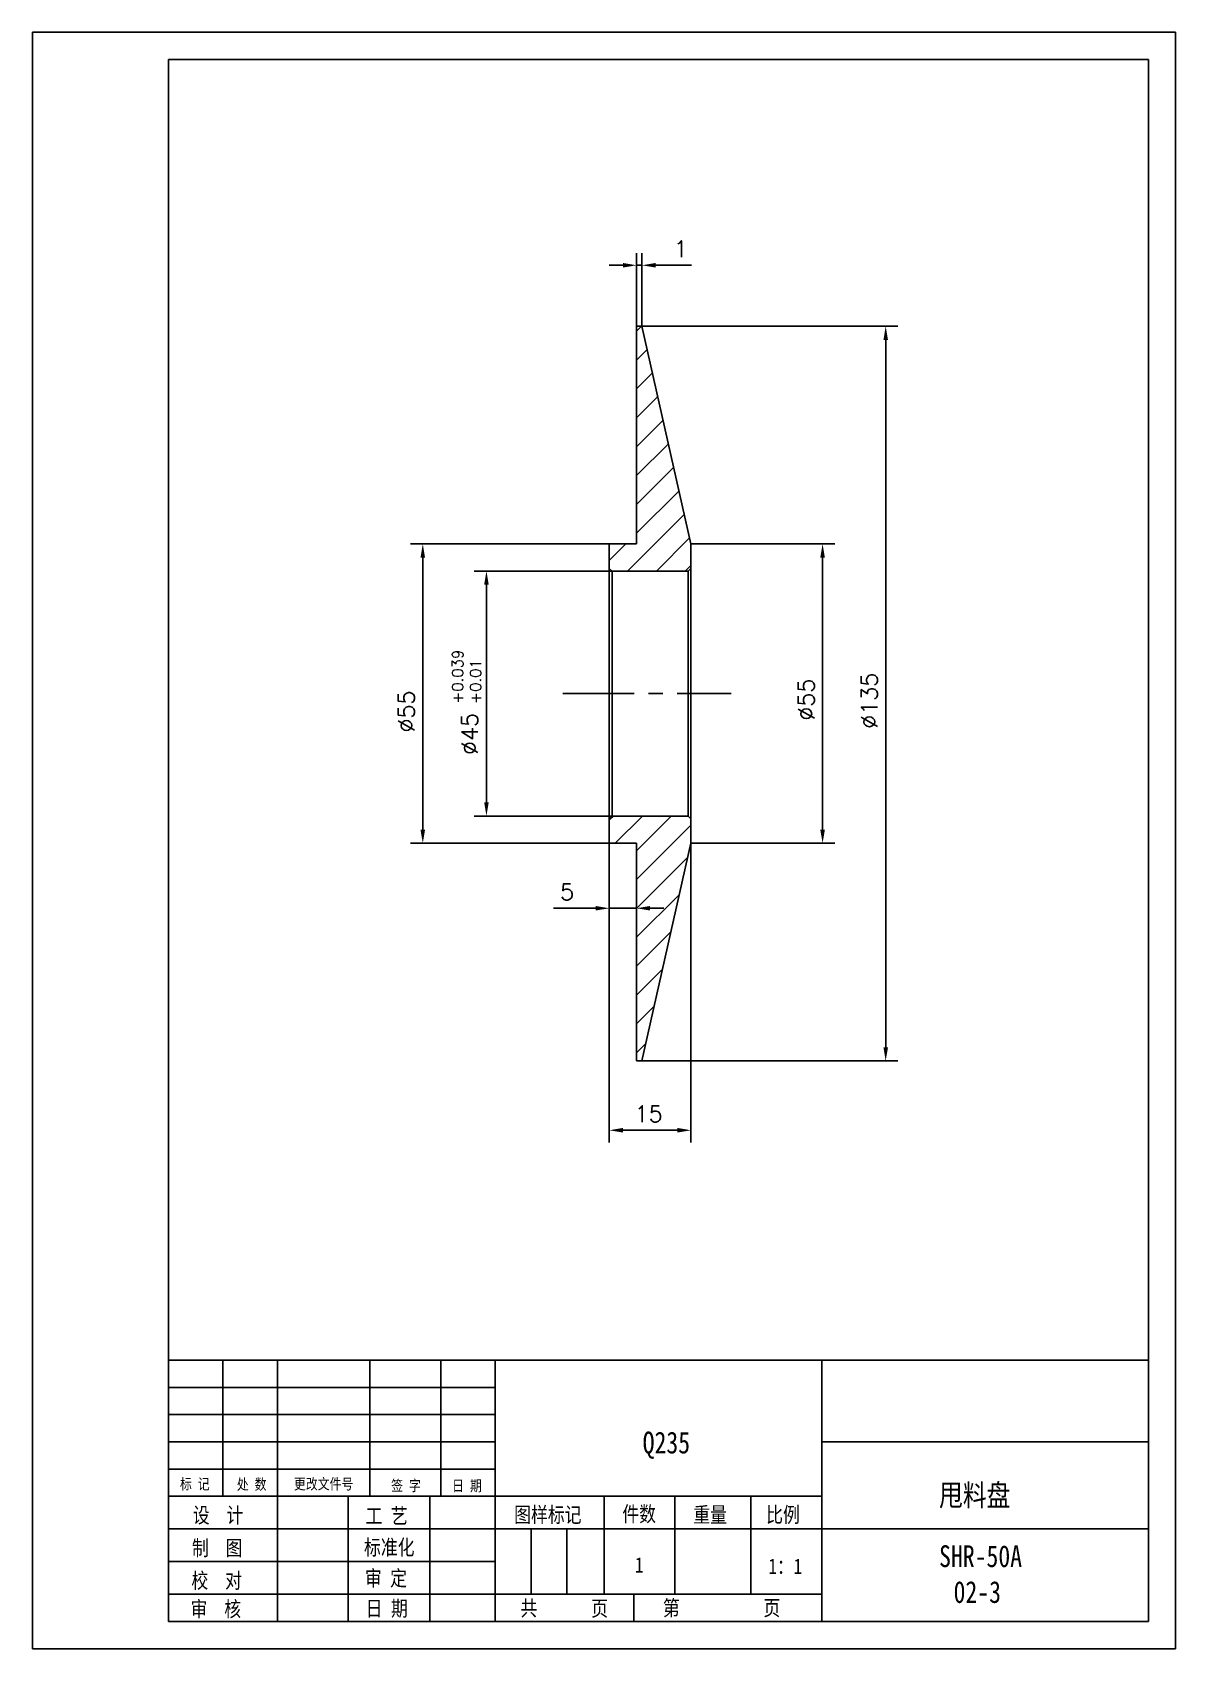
# Model space of a CAD drawing. Extents: x 346 to 556, y 136 to 433.
import ezdxf

# ---------------------------------------------------------------- set-up
doc = ezdxf.new("R2010")
doc.units = 0
doc.header["$LTSCALE"] = 10.5
doc.header["$MEASUREMENT"] = 0
doc.linetypes.add('CENTER', pattern=[2, 1.25, -0.25, 0.25, -0.25])
doc.layers.get('0').update_dxf_attribs({"color": 2, "linetype": 'CONTINUOUS'})
doc.layers.get('DEFPOINTS').update_dxf_attribs({"linetype": 'CONTINUOUS'})
doc.layers.add('PART', color=3, linetype='CONTINUOUS')
doc.layers.add('SMPEN_THICK', color=7, linetype='CONTINUOUS')
doc.styles.add('HZDX', font='', dxfattribs={"width": 0.8, "height": 7.5})
doc.styles.get("Standard").update_dxf_attribs({"font": 'txt.shx', "height": 3, "bigfont": 'hzfs.shx'})
doc.styles.get('HZDX').set_extended_font_data('SimSun')
doc.dimstyles.get("Standard").update_dxf_attribs({"dimtxt": 0.18, "dimasz": 0.18, "dimexe": 0.18, "dimexo": 0.0625, "dimgap": 0.09, "dimtad": 0, "dimtih": 1, "dimtoh": 1, "dimdec": 4, "dimzin": 0, "dimdsep": 46, "dimtxsty": 'Standard', "dimcen": 0.09, "dimadec": 0, "dimazin": 0, "dimtfac": 1, "dimtdec": 4, "dimtofl": 0, "dimtmove": 0, "dimatfit": 3, "dimfxl": 1, "dimtolj": 1, "dimtzin": 0, "dimarcsym": 0})

# ---------------------------------------------------------------- blocks, each defined once
blk = doc.blocks.new('*D5')
at = {"color": 2, "linetype": 'ByBlock', "transparency": 16777216}
for p, q in [((452.28, 338.64), (415.77, 338.64)), ((418.02, 336.14), (418.02, 286.14)), ((452.28, 283.64), (415.77, 283.64))]:
    blk.add_line(p, q, dxfattribs=at)
for points in [[(417.6, 336.14), (418.43, 336.14), (418.02, 338.64)], [(417.6, 286.14), (418.43, 286.14), (418.02, 283.64)]]:
    blk.add_solid(points, dxfattribs=at)
at = {"layer": 'DEFPOINTS', "color": 0, "linetype": 'ByBlock', "transparency": 16777216}
for p in [(452.28, 338.64), (418.02, 283.64), (452.28, 283.64)]:
    blk.add_point(p, dxfattribs=at)
at = {"color": 2, "linetype": 'ByBlock', "transparency": 16777216, "insert": (415.02, 307.85), "char_height": 3, "attachment_point": 5, "rotation": 90}
blk.add_mtext('\\A1;∅55', dxfattribs=at)
blk = doc.blocks.new('*D6')
at = {"color": 2, "linetype": 'ByBlock', "transparency": 16777216}
for p, q in [((467.28, 338.64), (493.7, 338.64)), ((491.45, 336.14), (491.45, 286.14)), ((467.28, 283.64), (493.7, 283.64))]:
    blk.add_line(p, q, dxfattribs=at)
for points in [[(491.03, 336.14), (491.87, 336.14), (491.45, 338.64)], [(491.03, 286.14), (491.87, 286.14), (491.45, 283.64)]]:
    blk.add_solid(points, dxfattribs=at)
at = {"layer": 'DEFPOINTS', "color": 0, "linetype": 'ByBlock', "transparency": 16777216}
for p in [(467.28, 338.64), (467.28, 283.64), (491.45, 283.64)]:
    blk.add_point(p, dxfattribs=at)
at = {"color": 2, "linetype": 'ByBlock', "transparency": 16777216, "insert": (488.45, 310.01), "char_height": 3, "attachment_point": 5, "rotation": 90}
blk.add_mtext('\\A1;∅55', dxfattribs=at)
blk = doc.blocks.new('*D7')
at = {"color": 2, "linetype": 'ByBlock', "transparency": 16777216}
for p, q in [((458.28, 378.64), (505.29, 378.64)), ((503.04, 246.14), (503.04, 376.14)), ((458.28, 243.64), (505.29, 243.64))]:
    blk.add_line(p, q, dxfattribs=at)
for points in [[(502.63, 376.14), (503.46, 376.14), (503.04, 378.64)], [(502.63, 246.14), (503.46, 246.14), (503.04, 243.64)]]:
    blk.add_solid(points, dxfattribs=at)
at = {"layer": 'DEFPOINTS', "color": 0, "linetype": 'ByBlock', "transparency": 16777216}
for p in [(458.28, 378.64), (503.04, 378.64), (458.28, 243.64)]:
    blk.add_point(p, dxfattribs=at)
at = {"color": 2, "linetype": 'ByBlock', "transparency": 16777216, "insert": (500.04, 309.82), "char_height": 3, "attachment_point": 5, "rotation": 90}
blk.add_mtext('\\A1;∅135', dxfattribs=at)
blk = doc.blocks.new('*D8')
at = {"color": 2, "linetype": 'ByBlock', "transparency": 16777216}
for p, q in [((457.28, 378.64), (457.28, 392.1)), ((458.28, 378.64), (458.28, 392.1)), ((454.78, 389.85), (452.28, 389.85)), ((457.28, 389.85), (458.28, 389.85)), ((460.78, 389.85), (467.4, 389.85))]:
    blk.add_line(p, q, dxfattribs=at)
for points in [[(454.78, 390.27), (454.78, 389.43), (457.28, 389.85)], [(460.78, 390.27), (460.78, 389.43), (458.28, 389.85)]]:
    blk.add_solid(points, dxfattribs=at)
at = {"layer": 'DEFPOINTS', "color": 0, "linetype": 'ByBlock', "transparency": 16777216}
for p in [(458.28, 389.85), (457.28, 378.64), (458.28, 378.64)]:
    blk.add_point(p, dxfattribs=at)
at = {"color": 2, "linetype": 'ByBlock', "transparency": 16777216, "insert": (465.4, 392.85), "char_height": 3, "attachment_point": 5}
blk.add_mtext('\\A1;1', dxfattribs=at)
blk = doc.blocks.new('*D9')
at = {"color": 2, "linetype": 'ByBlock', "transparency": 16777216}
for p, q in [((452.28, 283.64), (452.28, 269.45)), ((457.28, 283.64), (457.28, 269.45)), ((449.78, 271.7), (442.03, 271.7)), ((457.28, 271.7), (452.28, 271.7)), ((459.78, 271.7), (462.28, 271.7))]:
    blk.add_line(p, q, dxfattribs=at)
for points in [[(449.78, 272.12), (449.78, 271.29), (452.28, 271.7)], [(459.78, 272.12), (459.78, 271.29), (457.28, 271.7)]]:
    blk.add_solid(points, dxfattribs=at)
at = {"layer": 'DEFPOINTS', "color": 0, "linetype": 'ByBlock', "transparency": 16777216}
for p in [(452.28, 283.64), (457.28, 283.64), (457.28, 271.7)]:
    blk.add_point(p, dxfattribs=at)
at = {"color": 2, "linetype": 'ByBlock', "transparency": 16777216, "insert": (444.53, 274.7), "char_height": 3, "attachment_point": 5}
blk.add_mtext('\\A1;5', dxfattribs=at)
blk = doc.blocks.new('*D10')
at = {"color": 2, "linetype": 'ByBlock', "transparency": 16777216}
for p, q in [((452.28, 283.64), (452.28, 228.66)), ((467.28, 283.64), (467.28, 228.66)), ((454.78, 230.91), (464.78, 230.91))]:
    blk.add_line(p, q, dxfattribs=at)
for points in [[(454.78, 231.33), (454.78, 230.49), (452.28, 230.91)], [(464.78, 231.33), (464.78, 230.49), (467.28, 230.91)]]:
    blk.add_solid(points, dxfattribs=at)
at = {"layer": 'DEFPOINTS', "color": 0, "linetype": 'ByBlock', "transparency": 16777216}
for p in [(452.28, 283.64), (467.28, 283.64), (467.28, 230.91)]:
    blk.add_point(p, dxfattribs=at)
at = {"color": 2, "linetype": 'ByBlock', "transparency": 16777216, "insert": (459.49, 233.91), "char_height": 3, "attachment_point": 5}
blk.add_mtext('\\A1;15', dxfattribs=at)

msp = doc.modelspace()

# ---------------------------------------------------------------- hatches: boundary and pattern name
at = {"layer": 'SMPEN_THICK'}
h = msp.add_hatch(dxfattribs=at)
h.set_pattern_fill('ANSI31', color=256, scale=30, style=0)
h.paths.add_polyline_path([(458.27875, 378.64425), (457.27875, 378.64425), (457.27875, 338.64425), (452.27875, 338.64425), (452.27875, 334.14425), (452.77875, 333.64425), (466.77875, 333.64425), (467.27875, 334.14425), (467.27875, 338.64425)])
h.paths.add_polyline_path([(467.27875, 283.64425), (467.27875, 288.14425), (466.77875, 288.64425), (452.77875, 288.64425), (452.27875, 288.14425), (452.27875, 283.64425), (457.27875, 283.64425), (457.27875, 243.64425), (458.27875, 243.64425)])

# ---------------------------------------------------------------- linework, layer by layer
at = {"color": 2, "linetype": 'ByBlock'}
for p, q in [((452.77875, 333.64425), (427.45862, 333.64425)), ((429.70862, 331.14425), (429.70862, 291.14425)), ((452.77875, 288.64425), (427.45862, 288.64425))]:
    msp.add_line(p, q, dxfattribs=at)
for points in [[(429.29196, 331.14425), (430.12529, 331.14425), (429.70862, 333.64425)], [(429.29196, 291.14425), (430.12529, 291.14425), (429.70862, 288.64425)]]:
    msp.add_solid(points, dxfattribs=at)
at = {"layer": 'DEFPOINTS', "color": 0, "linetype": 'ByBlock'}
for p in [(452.77875, 333.64425), (429.70862, 288.64425), (452.77875, 288.64425)]:
    msp.add_point(p, dxfattribs=at)
at = {"layer": 'PART', "color": 6, "linetype": 'Continuous'}
for p, q in [((346.30103, 432.65178), (556.30103, 432.65178)), ((556.30103, 432.65178), (556.30103, 135.65178)), ((556.30103, 135.65178), (346.30103, 135.65178))]:
    msp.add_line(p, q, dxfattribs=at)
at = {"layer": 'PART', "color": 5, "linetype": 'Continuous'}
for p, q in [((371.30103, 427.65178), (551.30103, 427.65178)), ((551.30103, 427.65178), (551.30103, 140.65178)), ((371.30103, 188.65178), (371.30103, 140.65178)), ((551.30103, 140.65178), (371.30103, 140.65178))]:
    msp.add_line(p, q, dxfattribs=at)
at = {"layer": 'PART', "linetype": 'Continuous'}
for p, q in [((551.30103, 188.65178), (371.30103, 188.65178)), ((381.30103, 188.65178), (381.30103, 163.65178)), ((391.30103, 188.65178), (391.30103, 140.65178)), ((408.30103, 188.65178), (408.30103, 163.65178)), ((421.30103, 188.65178), (421.30103, 163.65178)), ((431.30103, 188.65178), (431.30103, 140.65178)), ((491.30103, 188.65178), (491.30103, 140.65178)), ((551.30103, 173.65178), (491.30103, 173.65178)), ((404.30103, 163.65178), (404.30103, 140.65178)), ((419.30103, 163.65178), (419.30103, 140.65178)), ((451.30103, 163.65178), (451.30103, 145.65178)), ((464.30103, 163.65178), (464.30103, 145.65178)), ((478.30103, 163.65178), (478.30103, 145.65178)), ((437.90103, 157.65178), (437.90103, 145.65178)), ((444.50103, 157.65178), (444.50103, 145.65178)), ((551.30103, 157.65178), (491.30103, 157.65178)), ((456.7788, 145.65178), (456.7788, 140.65178))]:
    msp.add_line(p, q, dxfattribs=at)
at = {"layer": 'SMPEN_THICK', "color": 6}
msp.add_line((346.30103, 135.65178), (346.30103, 432.65178), dxfattribs=at)
at = {"layer": 'SMPEN_THICK', "color": 5}
msp.add_line((371.30103, 188.65178), (371.30103, 427.65178), dxfattribs=at)
at = {"layer": 'SMPEN_THICK', "color": 4}
for p, q in [((457.27875, 378.64425), (458.27875, 378.64425)), ((457.27875, 378.64425), (457.27875, 338.64425)), ((458.27875, 378.64425), (467.27875, 338.64425)), ((452.27875, 338.64425), (452.27875, 311.14425)), ((452.27875, 338.64425), (457.27875, 338.64425)), ((467.27875, 338.64425), (467.27875, 311.14425)), ((452.27875, 334.14425), (452.77875, 333.64425)), ((452.77875, 333.64425), (466.77875, 333.64425)), ((452.77875, 333.64425), (452.77875, 311.14425)), ((466.77875, 333.64425), (467.27875, 334.14425)), ((466.77875, 333.64425), (466.77875, 311.14425)), ((452.27875, 283.64425), (452.27875, 311.14425)), ((452.77875, 288.64425), (452.77875, 311.14425)), ((466.77875, 288.64425), (466.77875, 311.14425)), ((467.27875, 283.64425), (467.27875, 311.14425)), ((452.27875, 288.14425), (452.77875, 288.64425)), ((452.77875, 288.64425), (466.77875, 288.64425)), ((466.77875, 288.64425), (467.27875, 288.14425)), ((452.27875, 283.64425), (457.27875, 283.64425)), ((457.27875, 243.64425), (457.27875, 283.64425)), ((458.27875, 243.64425), (467.27875, 283.64425)), ((457.27875, 243.64425), (458.27875, 243.64425))]:
    msp.add_line(p, q, dxfattribs=at)
at = {"layer": 'SMPEN_THICK', "linetype": 'CENTER'}
msp.add_line((443.71295, 311.14425), (474.68164, 311.14425), dxfattribs=at)
at = {"layer": 'SMPEN_THICK'}
for p, q in [((431.30103, 183.65178), (371.30103, 183.65178)), ((431.30103, 178.65178), (371.30103, 178.65178)), ((431.30103, 173.65178), (371.30103, 173.65178)), ((431.30103, 168.65178), (371.30103, 168.65178)), ((491.30103, 163.65178), (371.30103, 163.65178)), ((491.30103, 157.65178), (371.30103, 157.65178)), ((431.30103, 151.65178), (371.30103, 151.65178)), ((491.30103, 145.65178), (371.30103, 145.65178))]:
    msp.add_line(p, q, dxfattribs=at)

# ---------------------------------------------------------------- texts
at = {"layer": 'SMPEN_THICK', "color": 2}
for s, height, p in [('+0.039', 2, (425.40958, 309.26222)), ('+0.01', 2, (428.71326, 309.23775)), ('∅45', 3, (428.15404, 299.87871))]:
    msp.add_text(s, height=height, rotation=90, dxfattribs=at).set_placement(p)
at = {"layer": 'SMPEN_THICK', "style": 'HZDX', "width": 0.8}
for s, height, p in [('Q235', 4, (458.40171, 171.52958)), ('标 记', 2, (373.41785, 164.92232)), ('处 数', 2, (383.86005, 164.85827)), ('更改文件号', 2, (394.34956, 164.92321)), ('签 字', 2, (412.21354, 164.61907)), ('日 期', 2, (423.40237, 164.59729)), ('甩料盘', 4, (512.849, 161.84234)), ('设  计', 2.835, (375.77433, 158.77083)), ('工 艺', 2.835, (407.51607, 158.64147)), ('图样标记', 2.835, (434.79808, 158.83978)), ('件数', 2.835, (454.66907, 158.9884)), ('重量', 2.835, (467.70016, 158.84021)), ('比例', 2.835, (481.08575, 158.8587)), ('制  图', 2.835, (375.62607, 152.73889)), ('标准化', 2.835, (407.21955, 152.85028)), ('SHR-50A', 4, (512.849, 150.64742)), ('1', 2.835, (456.98895, 149.60525)), ('1：1', 2.835, (481.51117, 149.37034)), ('校  对', 2.835, (375.5242, 146.76006)), ('审 定', 2.835, (407.3863, 147.1886)), ('02-3', 4, (515.50899, 144.06217)), ('审  核', 2.835, (375.37594, 141.5272)), ('日 期', 2.835, (407.52232, 141.63192)), ('共', 2.835, (435.95104, 141.68389)), ('页', 2.835, (448.95902, 141.61904)), ('第', 2.835, (462.11868, 141.72086)), ('页', 2.835, (480.58402, 141.72086))]:
    msp.add_text(s, height=height, dxfattribs=at).set_placement(p)

# ---------------------------------------------------------------- dimensions: what is measured, and where the dimension line sits
at = {"layer": 'SMPEN_THICK'}
for base, p1, p2, picture, middle in [((458.27875, 389.85005), (457.27875, 378.64425), (458.27875, 378.64425), '*D8', (465.40375, 389.85005)), ((457.27875, 271.70263), (452.27875, 283.64425), (457.27875, 283.64425), '*D9', (444.52875, 271.70263)), ((467.27875, 230.90865), (452.27875, 283.64425), (467.27875, 283.64425), '*D10', (459.49142, 230.90865))]:
    dim = msp.add_linear_dim(base=base, p1=p1, p2=p2, dimstyle='Standard', override={"dimtxt": 5, "dimasz": 2.5, "dimexe": 2.25, "dimexo": 0, "dimgap": 1.5, "dimtad": 1, "dimtih": 0, "dimtoh": 0, "dimzin": 8, "dimclrd": 2, "dimclre": 2, "dimclrt": 2, "dimtm": 0.115, "dimtfac": 0.66667, "dimtofl": 1, "dimatfit": 1, "dimtvp": 5, "dimtzin": 8}, dxfattribs=at)
    dim.commit()
    dim.dimension.update_dxf_attribs({"geometry": picture, "text_midpoint": middle, "dimtype": 160})
for base, p1, p2, picture, middle in [((503.04497, 378.64425), (458.27875, 243.64425), (458.27875, 378.64425), '*D7', (503.04497, 309.81979)), ((418.01553, 283.64425), (452.27875, 338.64425), (452.27875, 283.64425), '*D5', (418.01553, 307.85162)), ((491.45136, 283.64425), (467.27875, 338.64425), (467.27875, 283.64425), '*D6', (491.45136, 310.00948))]:
    dim = msp.add_linear_dim(base=base, p1=p1, p2=p2, angle=90, text='%%c<>', dimstyle='Standard', override={"dimtxt": 5, "dimasz": 2.5, "dimexe": 2.25, "dimexo": 0, "dimgap": 1.5, "dimtad": 1, "dimtih": 0, "dimtoh": 0, "dimzin": 8, "dimclrd": 2, "dimclre": 2, "dimclrt": 2, "dimtm": 0.115, "dimtfac": 0.66667, "dimtofl": 1, "dimatfit": 1, "dimtvp": 5, "dimtzin": 8}, dxfattribs=at)
    dim.commit()
    dim.dimension.update_dxf_attribs({"geometry": picture, "text_midpoint": middle, "dimtype": 160})

doc.saveas('drawing.dxf')
